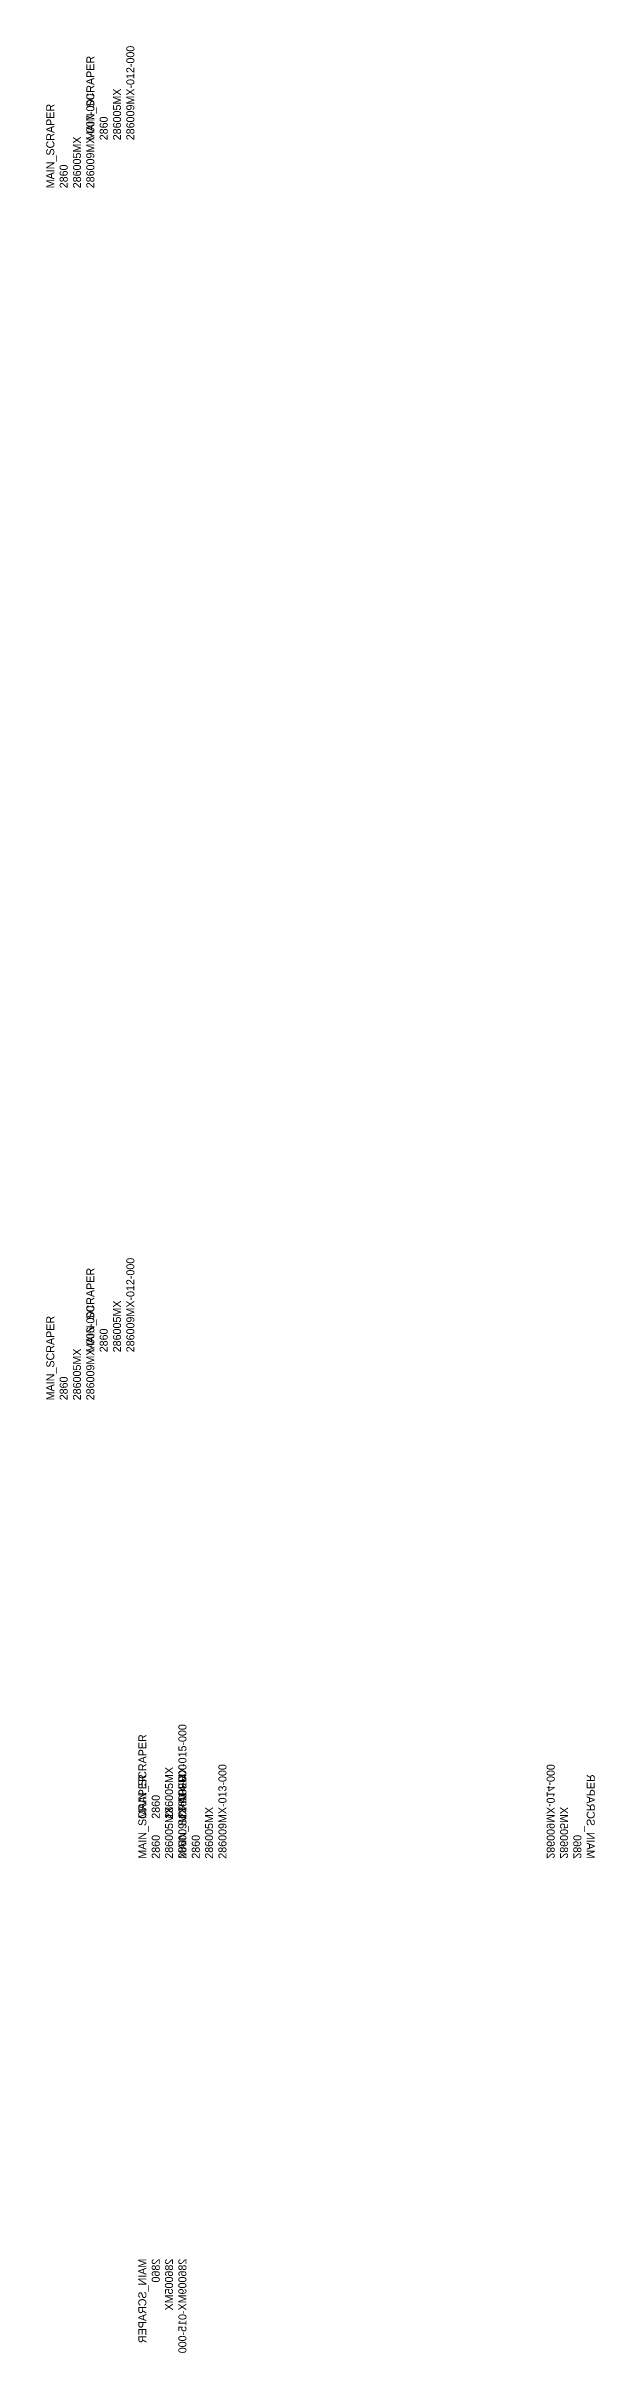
# Model space of a CAD drawing. Header units: millimetres. Extents: x 32072 to 32890, y 14147 to 25940.
# Drawn here: x 32072 to 32757, y 17167 to 20050 of the extents above; entities that cross this region are included whole.
import ezdxf

# ---------------------------------------------------------------- set-up
doc = ezdxf.new("R2010")
doc.units = ezdxf.units.MM
doc.layers.add('286009MX', color=42, linetype='Continuous')

# ---------------------------------------------------------------- blocks, each defined once
blk = doc.blocks.new('286009MX-014-000')
at = {"flags": 4}
for tag, p in [('AREA_NAME', (0, 0)), ('AREA_NUMBER', (0, -16.7)), ('ASSEMBLY_DRAWING', (0, -33.3)), ('COMPONENT_TAG', (0, -50))]:
    blk.add_attdef(tag, p, '', height=10, dxfattribs=at)
blk = doc.blocks.new('286009MX-015-000')
at = {"flags": 4}
for tag, p in [('AREA_NAME', (0, 0)), ('AREA_NUMBER', (0, -16.7)), ('ASSEMBLY_DRAWING', (0, -33.3)), ('COMPONENT_TAG', (0, -50))]:
    blk.add_attdef(tag, p, '', height=10, dxfattribs=at)
blk = doc.blocks.new('286009MX-013-000')
at = {"flags": 4}
for tag, p in [('AREA_NAME', (0, 0)), ('AREA_NUMBER', (0, -16.7)), ('ASSEMBLY_DRAWING', (0, -33.3)), ('COMPONENT_TAG', (0, -50))]:
    blk.add_attdef(tag, p, '', height=10, dxfattribs=at)
blk = doc.blocks.new('286009MX-006-000')
at = {"flags": 4}
for tag, p in [('AREA_NAME', (0, 0)), ('AREA_NUMBER', (0, -16.7)), ('ASSEMBLY_DRAWING', (0, -33.3)), ('COMPONENT_TAG', (0, -50))]:
    blk.add_attdef(tag, p, '', height=10, dxfattribs=at)
blk = doc.blocks.new('286009MX-012-000')
at = {"flags": 4}
for tag, p in [('AREA_NAME', (0, 0)), ('AREA_NUMBER', (0, -16.7)), ('ASSEMBLY_DRAWING', (0, -33.3)), ('COMPONENT_TAG', (0, -50))]:
    blk.add_attdef(tag, p, '', height=10, dxfattribs=at)
blk = doc.blocks.new('286009MX-007-000')
at = {"flags": 4}
for tag, p in [('AREA_NAME', (0, 0)), ('AREA_NUMBER', (0, -16.7)), ('ASSEMBLY_DRAWING', (0, -33.3)), ('COMPONENT_TAG', (0, -50))]:
    blk.add_attdef(tag, p, '', height=10, dxfattribs=at)

msp = doc.modelspace()

# ---------------------------------------------------------------- block references
at = {"layer": '286009MX'}
ref = msp.add_blockref('286009MX-012-000', (32132, 19932.5, 8045), dxfattribs=dict(at, rotation=90))
ref.add_attrib('COMPONENT_TAG', '286009MX-012-000', (32182, 19932.5, 8045), dxfattribs={"layer": '0', "height": 10, "rotation": 90})
ref.add_attrib('AREA_NUMBER', '2860', (32148.7, 19932.5, 8045), dxfattribs={"layer": '0', "height": 10, "rotation": 90})
ref.add_attrib('ASSEMBLY_DRAWING', '286005MX', (32165.3, 19932.5, 8045), dxfattribs={"layer": '0', "height": 10, "rotation": 90})
ref.add_attrib('AREA_NAME', 'MAIN_SCRAPER', (32132, 19932.5, 8045), dxfattribs={"layer": '0', "height": 10, "rotation": 90})
ref = msp.add_blockref('286009MX-007-000', (32082, 19872.5, 8048), dxfattribs=dict(at, rotation=90))
ref.add_attrib('AREA_NAME', 'MAIN_SCRAPER', (32082, 19872.5, 8048), dxfattribs={"layer": '0', "height": 10, "rotation": 90})
ref.add_attrib('COMPONENT_TAG', '286009MX-007-000', (32132, 19872.5, 8048), dxfattribs={"layer": '0', "height": 10, "rotation": 90})
ref.add_attrib('AREA_NUMBER', '2860', (32098.7, 19872.5, 8048), dxfattribs={"layer": '0', "height": 10, "rotation": 90})
ref.add_attrib('ASSEMBLY_DRAWING', '286005MX', (32115.3, 19872.5, 8048), dxfattribs={"layer": '0', "height": 10, "rotation": 90})
ref = msp.add_blockref('286009MX-012-000', (32132, 18417.5, 8045), dxfattribs=dict(at, rotation=90))
ref.add_attrib('COMPONENT_TAG', '286009MX-012-000', (32182, 18417.5, 8045), dxfattribs={"layer": '0', "height": 10, "rotation": 90})
ref.add_attrib('AREA_NUMBER', '2860', (32148.7, 18417.5, 8045), dxfattribs={"layer": '0', "height": 10, "rotation": 90})
ref.add_attrib('ASSEMBLY_DRAWING', '286005MX', (32165.3, 18417.5, 8045), dxfattribs={"layer": '0', "height": 10, "rotation": 90})
ref.add_attrib('AREA_NAME', 'MAIN_SCRAPER', (32132, 18417.5, 8045), dxfattribs={"layer": '0', "height": 10, "rotation": 90})
ref = msp.add_blockref('286009MX-006-000', (32082, 18357.5, 8048), dxfattribs=dict(at, rotation=90))
ref.add_attrib('AREA_NAME', 'MAIN_SCRAPER', (32082, 18357.5, 8048), dxfattribs={"layer": '0', "height": 10, "rotation": 90})
ref.add_attrib('ASSEMBLY_DRAWING', '286005MX', (32115.3, 18357.5, 8048), dxfattribs={"layer": '0', "height": 10, "rotation": 90})
ref.add_attrib('COMPONENT_TAG', '286009MX-006-000', (32132, 18357.5, 8048), dxfattribs={"layer": '0', "height": 10, "rotation": 90})
ref.add_attrib('AREA_NUMBER', '2860', (32098.7, 18357.5, 8048), dxfattribs={"layer": '0', "height": 10, "rotation": 90})
ref = msp.add_blockref('286009MX-015-000', (32197, 17834.5, 8112), dxfattribs=dict(at, rotation=90))
ref.add_attrib('COMPONENT_TAG', '286009MX-015-000', (32247, 17834.5, 8112), dxfattribs={"layer": '0', "height": 10, "rotation": 90})
ref.add_attrib('AREA_NAME', 'MAIN_SCRAPER', (32197, 17834.5, 8112), dxfattribs={"layer": '0', "height": 10, "rotation": 90})
ref.add_attrib('AREA_NUMBER', '2860', (32213.7, 17834.5, 8112), dxfattribs={"layer": '0', "height": 10, "rotation": 90})
ref.add_attrib('ASSEMBLY_DRAWING', '286005MX', (32230.3, 17834.5, 8112), dxfattribs={"layer": '0', "height": 10, "rotation": 90})
ref = msp.add_blockref('286009MX-014-000', (32197, 17784.5, 8112), dxfattribs=dict(at, rotation=90))
ref.add_attrib('COMPONENT_TAG', '286009MX-014-000', (32247, 17784.5, 8112), dxfattribs={"layer": '0', "height": 10, "rotation": 90})
ref.add_attrib('ASSEMBLY_DRAWING', '286005MX', (32230.3, 17784.5, 8112), dxfattribs={"layer": '0', "height": 10, "rotation": 90})
ref.add_attrib('AREA_NUMBER', '2860', (32213.7, 17784.5, 8112), dxfattribs={"layer": '0', "height": 10, "rotation": 90})
ref.add_attrib('AREA_NAME', 'MAIN_SCRAPER', (32197, 17784.5, 8112), dxfattribs={"layer": '0', "height": 10, "rotation": 90})
ref = msp.add_blockref('286009MX-013-000', (32247, 17784.5, 8112), dxfattribs=dict(at, rotation=90))
ref.add_attrib('AREA_NUMBER', '2860', (32263.7, 17784.5, 8112), dxfattribs={"layer": '0', "height": 10, "rotation": 90})
ref.add_attrib('COMPONENT_TAG', '286009MX-013-000', (32297, 17784.5, 8112), dxfattribs={"layer": '0', "height": 10, "rotation": 90})
ref.add_attrib('ASSEMBLY_DRAWING', '286005MX', (32280.3, 17784.5, 8112), dxfattribs={"layer": '0', "height": 10, "rotation": 90})
ref.add_attrib('AREA_NAME', 'MAIN_SCRAPER', (32247, 17784.5, 8112), dxfattribs={"layer": '0', "height": 10, "rotation": 90})
ref = msp.add_blockref('286009MX-014-000', (32747, 17784.5, 8112), dxfattribs=dict(at, xscale=-1, rotation=270))
ref.add_attrib('COMPONENT_TAG', '286009MX-014-000', (32697, 17784.5, 8112), dxfattribs={"layer": '0', "height": 10, "rotation": 270, "text_generation_flag": 2})
ref.add_attrib('ASSEMBLY_DRAWING', '286005MX', (32713.7, 17784.5, 8112), dxfattribs={"layer": '0', "height": 10, "rotation": 270, "text_generation_flag": 2})
ref.add_attrib('AREA_NUMBER', '2860', (32730.3, 17784.5, 8112), dxfattribs={"layer": '0', "height": 10, "rotation": 270, "text_generation_flag": 2})
ref.add_attrib('AREA_NAME', 'MAIN_SCRAPER', (32747, 17784.5, 8112), dxfattribs={"layer": '0', "height": 10, "rotation": 270, "text_generation_flag": 2})
ref = msp.add_blockref('286009MX-015-000', (32197, 17284.5, 8112), dxfattribs=dict(at, xscale=-1, rotation=90))
ref.add_attrib('COMPONENT_TAG', '286009MX-015-000', (32247, 17284.5, 8112), dxfattribs={"layer": '0', "height": 10, "rotation": 90, "text_generation_flag": 2})
ref.add_attrib('AREA_NAME', 'MAIN_SCRAPER', (32197, 17284.5, 8112), dxfattribs={"layer": '0', "height": 10, "rotation": 90, "text_generation_flag": 2})
ref.add_attrib('AREA_NUMBER', '2860', (32213.7, 17284.5, 8112), dxfattribs={"layer": '0', "height": 10, "rotation": 90, "text_generation_flag": 2})
ref.add_attrib('ASSEMBLY_DRAWING', '286005MX', (32230.3, 17284.5, 8112), dxfattribs={"layer": '0', "height": 10, "rotation": 90, "text_generation_flag": 2})

doc.saveas('drawing.dxf')
